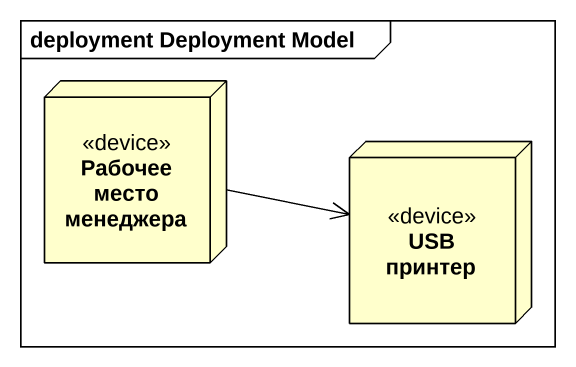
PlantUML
@startuml
mainframe deployment Deployment Model
node "Рабочее место менеджера" as Рабочее_место_менеджера <<device>>
node "USB принтер" as USB_принтер <<device>>
Рабочее_место_менеджера -right-> USB_принтер
@enduml
